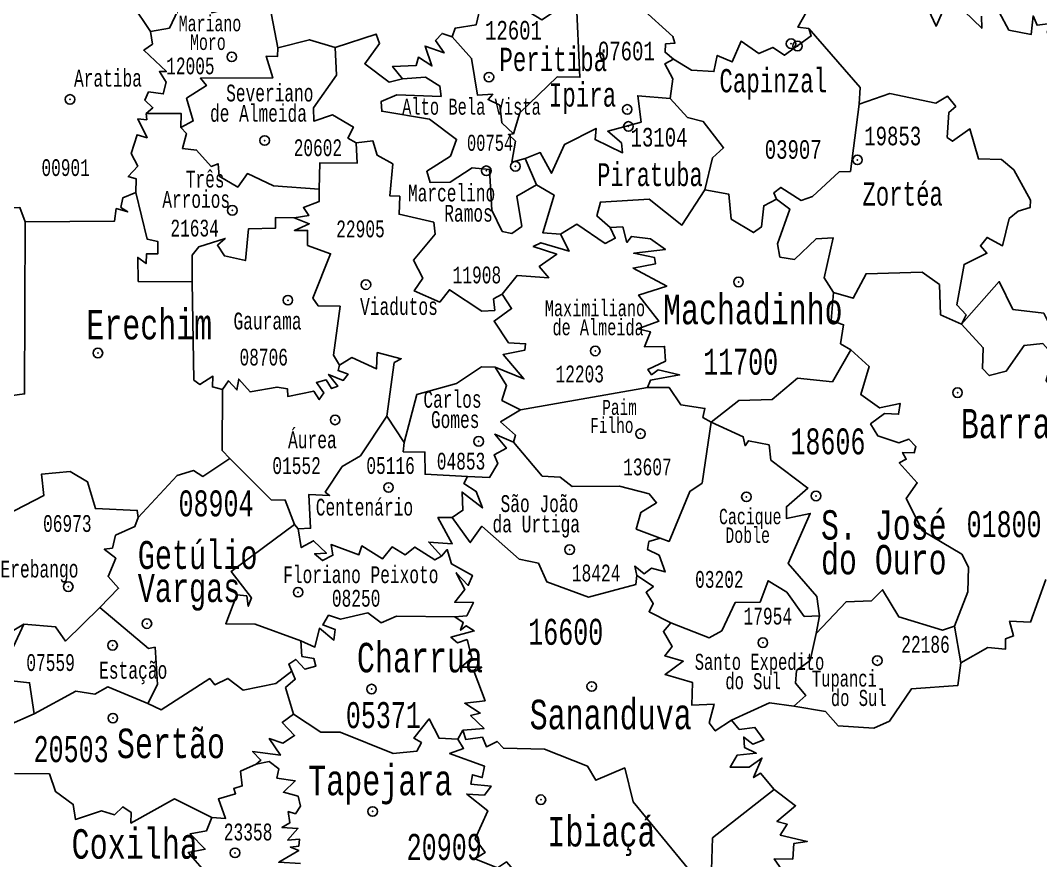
# Model space of a CAD drawing. Header units: millimetres. Extents: x 9851 to 10267, y 23387 to 23778.
# Drawn here: x 10067.28 to 10076.93, y 23443.65 to 23451.6 of the extents above; entities that cross this region are included whole.
import ezdxf
from ezdxf.enums import TextEntityAlignment as Align

# ---------------------------------------------------------------- set-up
doc = ezdxf.new("R2010")
doc.units = ezdxf.units.MM
doc.layers.add('3', color=7, linetype='Continuous')
doc.styles.add('MONOTXT', font='MONOTXT', dxfattribs={"height": 0.2})

# ---------------------------------------------------------------- blocks, each defined once
blk = doc.blocks.new('SEDE')
at = {"layer": '3', "color": 7, "linetype": 'Continuous'}
blk.add_circle((0, 0), 0.00451, dxfattribs=at)

msp = doc.modelspace()

# ---------------------------------------------------------------- linework, layer by layer
at = {"color": 7, "linetype": 'Continuous'}
for p, q in [((10072.164, 23450.043), (10072.0568, 23450.2923)), ((10072.011, 23447.9138), (10073.213, 23448.1269)), ((10070.9121, 23447.6055), (10070.7479, 23447.8531)), ((10069.8735, 23446.8276), (10069.9068, 23446.7865)), ((10074.8082, 23445.7984), (10074.8396, 23445.9637)), ((10076.1768, 23445.5204), (10076.1168, 23445.8676)), ((10071.419, 23444.7979), (10071.4657, 23444.8826))]:
    msp.add_line(p, q, dxfattribs=at)
for points in [[(10068.1443, 23452.2229), (10068.3541, 23452.1772), (10068.4055, 23452.0901), (10068.1029, 23451.9796), (10067.9718, 23451.8015), (10068.336, 23451.7526), (10068.5096, 23451.4951)], [(10068.5096, 23451.4951), (10068.6899, 23451.5249), (10068.9029, 23451.9777), (10069.0779, 23452.076), (10069.1682, 23451.9692), (10069.0904, 23451.6716), (10069.4987, 23451.7725), (10069.6385, 23451.7345), (10069.7171, 23451.3408)], [(10071.3657, 23451.4431), (10071.3924, 23451.5253), (10071.591, 23451.5572), (10071.6385, 23451.7581), (10071.9287, 23451.7786), (10072.2124, 23451.6053), (10072.5371, 23451.8236)], [(10072.5371, 23451.8236), (10072.5743, 23451.062), (10072.3588, 23451.0646), (10072.0041, 23450.7234), (10071.944, 23450.527)], [(10074.7382, 23451.5223), (10074.6371, 23451.5348), (10074.7982, 23451.8297)], [(10073.4607, 23451.2333), (10073.3791, 23451.2988), (10073.3841, 23451.3778), (10073.4721, 23451.3829), (10073.4524, 23451.4473), (10073.1538, 23451.7196)], [(10075.8727, 23451.6982), (10075.9443, 23451.5437), (10076.0057, 23451.6804)], [(10076.2091, 23451.6861), (10076.3757, 23451.5251), (10076.3729, 23451.6396)], [(10076.5404, 23451.6786), (10076.6326, 23451.5077), (10076.8449, 23451.4671), (10076.8621, 23451.6414), (10076.8988, 23451.5539), (10077.0266, 23451.57), (10076.9952, 23451.4849), (10077.0729, 23451.4613), (10077.0246, 23451.3654), (10077.191, 23451.3981), (10077.1429, 23451.4468), (10077.2027, 23451.5593), (10077.3257, 23451.4773), (10077.3701, 23451.5377), (10077.5085, 23451.4906), (10077.4399, 23451.3916), (10077.561, 23451.3324), (10077.5185, 23451.4201), (10077.6693, 23451.3858), (10077.6271, 23451.4928), (10077.743, 23451.4785), (10077.8674, 23451.5615), (10077.593, 23451.6369)], [(10068.4707, 23450.7195), (10068.5338, 23450.7726), (10068.4571, 23450.8441), (10068.4932, 23450.9228), (10068.6307, 23450.9033), (10068.6596, 23451.0147), (10068.5949, 23451.1152), (10068.6613, 23451.1159), (10068.4471, 23451.3176), (10068.5302, 23451.375), (10068.5096, 23451.4951)], [(10070.2593, 23451.3431), (10070.6468, 23451.4699), (10070.6785, 23451.3803), (10070.5379, 23451.1891), (10070.7685, 23451.0142), (10070.8951, 23451.0469)], [(10071.3657, 23451.4431), (10071.2704, 23451.4758), (10071.2088, 23451.4108), (10071.2888, 23451.292), (10071.1096, 23451.3562), (10071.1732, 23451.1686), (10071.0454, 23451.2509), (10071.0255, 23451.1729), (10070.8018, 23451.1644), (10070.8951, 23451.0469)], [(10071.3657, 23451.4431), (10071.5482, 23451.2395), (10071.6035, 23450.8928), (10071.7485, 23450.9007), (10071.7049, 23450.8503), (10071.8157, 23450.7972), (10071.8349, 23450.6312), (10071.944, 23450.527)], [(10073.4607, 23451.2333), (10073.6296, 23451.1281), (10073.8416, 23451.1155), (10073.8737, 23451.269), (10074.0146, 23451.2063), (10074.0988, 23451.4024), (10074.2662, 23451.286), (10074.3985, 23451.3442), (10074.5096, 23451.2703), (10074.7621, 23451.4529), (10074.7382, 23451.5223)], [(10074.7382, 23451.5223), (10075.2249, 23450.9644), (10075.2168, 23450.8073)], [(10069.7171, 23451.3408), (10069.7132, 23451.2588), (10069.6063, 23451.262), (10069.6668, 23451.056), (10068.9824, 23451.0518), (10069.0399, 23450.9834), (10068.8527, 23450.8634), (10068.9154, 23450.6485), (10068.7971, 23450.5859)], [(10069.7171, 23451.3408), (10070.014, 23451.4159), (10070.2593, 23451.3431)], [(10070.4565, 23450.4402), (10070.3791, 23450.4861), (10070.4304, 23450.5894), (10070.2338, 23450.7057), (10070.0549, 23450.6476), (10070.0546, 23450.7723), (10070.2702, 23451.0803), (10070.2593, 23451.3431)], [(10073.4279, 23450.8621), (10073.4524, 23451.0473), (10073.3774, 23451.1889), (10073.4607, 23451.2333)], [(10070.8951, 23451.0469), (10071.1132, 23451.0631), (10071.2485, 23450.9786), (10071.2596, 23450.8795), (10070.8426, 23450.8959), (10070.6929, 23450.832), (10070.6993, 23450.7405), (10071.1515, 23450.6645), (10071.4068, 23450.4727), (10071.3493, 23450.3163), (10071.1243, 23450.1718), (10071.1582, 23450.065), (10071.3457, 23450.0694), (10071.5546, 23450.2046), (10071.7196, 23450.1887), (10071.7413, 23449.8029), (10071.8382, 23449.6031), (10071.9291, 23449.5831), (10072.0238, 23449.6502), (10071.9777, 23449.9377), (10072.164, 23450.043)], [(10072.0568, 23450.2923), (10072.1982, 23450.3494), (10072.306, 23450.1524), (10072.4282, 23450.4253), (10072.7271, 23450.5767), (10072.7168, 23450.4716), (10072.9774, 23450.3466), (10072.9668, 23450.4409), (10072.8371, 23450.5502), (10073.1521, 23450.6376), (10073.1207, 23450.886), (10073.4279, 23450.8621)], [(10073.7565, 23449.9969), (10073.829, 23450.2988), (10073.9338, 23450.3943), (10073.7413, 23450.6423), (10073.5929, 23450.6821), (10073.4279, 23450.8621)], [(10075.2168, 23450.8073), (10075.5046, 23450.9077), (10075.9402, 23450.8176), (10076.0527, 23450.8826), (10076.1301, 23450.7859), (10076.0646, 23450.7286), (10076.0471, 23450.4929), (10076.0977, 23450.4561), (10076.2635, 23450.5723), (10076.3438, 23450.2884), (10076.5616, 23450.2827), (10076.6785, 23450.1852), (10076.8357, 23449.8999), (10076.8346, 23449.8303), (10076.7199, 23449.7933), (10076.6368, 23449.7245), (10076.573, 23449.4677), (10076.4263, 23449.5459), (10076.3626, 23449.467), (10076.4252, 23449.3955), (10076.2093, 23449.2909), (10076.1396, 23448.9062), (10076.2277, 23448.812), (10076.184, 23448.7251)], [(10074.4346, 23449.9075), (10074.4088, 23449.9693), (10074.4743, 23450.0183), (10074.666, 23449.8961), (10074.776, 23449.9343), (10075.0257, 23450.166), (10075.1335, 23450.1704), (10075.2168, 23450.8073)], [(10068.373, 23449.9719), (10068.3765, 23450.0988), (10068.3007, 23450.1209), (10068.3896, 23450.2213), (10068.3277, 23450.3407), (10068.3843, 23450.5182), (10068.4782, 23450.4886), (10068.3918, 23450.6695), (10068.4749, 23450.66), (10068.4707, 23450.7195)], [(10068.7971, 23450.5859), (10068.7996, 23450.7199), (10068.4707, 23450.7195)], [(10068.7971, 23450.5859), (10068.8507, 23450.5278), (10068.8124, 23450.3863), (10068.9471, 23450.3717), (10069.086, 23450.2171), (10069.1499, 23450.2436), (10069.161, 23450.1265), (10069.3368, 23450.0221), (10069.4274, 23450.1499), (10069.6741, 23450.0343), (10070.1071, 23450.003)], [(10071.944, 23450.527), (10071.8971, 23450.5185), (10071.963, 23450.4578), (10071.9305, 23450.2591), (10072.0568, 23450.2923)], [(10070.1071, 23450.003), (10070.1135, 23450.2522), (10070.4666, 23450.2498), (10070.4565, 23450.4402)], [(10070.4565, 23450.4402), (10070.6149, 23450.4597), (10070.6554, 23450.3232), (10070.8024, 23450.242), (10070.7751, 23449.9405), (10070.869, 23449.9356), (10070.863, 23449.7653), (10071.1904, 23449.6898), (10071.2043, 23449.577), (10070.9985, 23449.3317), (10071.086, 23449.1595), (10071.0057, 23449.0389), (10071.2477, 23448.9336), (10071.3396, 23449.0507), (10071.6468, 23448.8483), (10071.768, 23448.8552), (10071.7557, 23448.964), (10071.8388, 23449.0092)], [(10070.1071, 23450.003), (10070.1057, 23449.8844), (10069.9582, 23449.8284), (10070.0074, 23449.7517), (10069.8707, 23449.7308)], [(10072.164, 23450.043), (10072.3296, 23449.9467), (10072.2218, 23449.5895), (10072.3902, 23449.5773)], [(10072.8585, 23449.6389), (10072.7354, 23449.7493), (10072.7674, 23449.8799), (10073.2277, 23449.9072), (10073.5382, 23449.6622), (10073.7565, 23449.9969)], [(10073.7565, 23449.9969), (10073.9835, 23449.9539), (10074.0046, 23449.7191), (10074.2157, 23449.5923), (10074.2904, 23449.6459), (10074.313, 23449.8454), (10074.4346, 23449.9075)], [(10068.373, 23449.9719), (10068.2496, 23449.9212), (10068.2315, 23449.829), (10068.296, 23449.7865), (10068.186, 23449.8191), (10068.1693, 23449.6984), (10067.3263, 23449.6926)], [(10068.906, 23449.1245), (10068.3949, 23449.1294), (10068.3904, 23449.3561), (10068.469, 23449.2982), (10068.4716, 23449.3895), (10068.5799, 23449.3904), (10068.5813, 23449.5062), (10068.4779, 23449.5304), (10068.373, 23449.9719)], [(10074.4346, 23449.9075), (10074.5588, 23449.8132), (10074.4421, 23449.4842), (10074.4668, 23449.3595), (10074.6046, 23449.3381), (10074.8088, 23449.5333), (10074.9699, 23449.5422), (10074.8852, 23449.164), (10074.9718, 23449.0235)], [(10067.3263, 23449.6926), (10067.276, 23449.8286), (10067.1016, 23449.8213)], [(10068.906, 23449.1245), (10068.9049, 23449.3763), (10068.9671, 23449.4573), (10069.2185, 23449.5368), (10069.1438, 23449.4718), (10069.2107, 23449.3703), (10069.4082, 23449.3272), (10069.4368, 23449.6266), (10069.6924, 23449.6333), (10069.693, 23449.7329), (10069.8707, 23449.7308)], [(10069.8707, 23449.7308), (10070.013, 23449.675), (10069.8718, 23449.6119), (10069.9971, 23449.6126), (10069.9968, 23449.4704), (10070.2143, 23449.3913), (10070.0452, 23448.97), (10070.0968, 23448.8996), (10070.3041, 23448.8947), (10070.2438, 23448.432), (10070.3004, 23448.3374)], [(10067.3263, 23449.6926), (10067.3193, 23448.0649), (10066.8338, 23447.9995), (10066.8313, 23447.936), (10066.5199, 23447.9385), (10066.5038, 23447.8238), (10066.306, 23447.9302)], [(10072.3902, 23449.5773), (10072.546, 23449.6699), (10072.8116, 23449.4891), (10072.9077, 23449.5382), (10072.8585, 23449.6389)], [(10073.213, 23448.1269), (10073.241, 23448.194), (10073.5163, 23448.244), (10073.3129, 23448.2917), (10073.2515, 23448.2461), (10073.218, 23448.2973), (10073.3821, 23448.3744), (10073.3755, 23448.5149), (10073.1835, 23448.5104), (10073.2404, 23448.6533), (10073.1207, 23448.6798), (10073.321, 23448.7542), (10073.1296, 23449.0005), (10073.3949, 23449.0853), (10073.0774, 23449.2548), (10073.2882, 23449.2953), (10073.281, 23449.3544), (10073.0824, 23449.3958), (10073.3829, 23449.4325), (10073.2404, 23449.5325), (10073.0618, 23449.555), (10073.0185, 23449.4981), (10072.979, 23449.645), (10072.8585, 23449.6389)], [(10072.3902, 23449.5773), (10072.4707, 23449.4144), (10072.2041, 23449.4958), (10072.1329, 23449.4597), (10072.3543, 23449.3864), (10072.1888, 23449.2694), (10072.2787, 23449.1646), (10071.9791, 23449.1846), (10071.8388, 23449.0092)], [(10074.9718, 23449.0235), (10075.1596, 23448.9699), (10075.2813, 23449.2023), (10075.811, 23449.2181), (10075.9768, 23449.0988), (10075.9868, 23448.8137), (10076.184, 23448.7251)], [(10069.1918, 23448.1066), (10069.0966, 23448.1315), (10069.1021, 23448.2324), (10068.9766, 23448.1539), (10068.921, 23448.1962), (10068.906, 23449.1245)], [(10076.184, 23448.7251), (10076.541, 23449.1285), (10076.6701, 23448.8641), (10076.9627, 23448.8277), (10077.0449, 23448.6636), (10077.1849, 23448.6878), (10077.3041, 23448.8719), (10077.4396, 23448.7512), (10077.6054, 23448.7726), (10077.6313, 23448.6443), (10077.9954, 23448.4618), (10078.2221, 23448.4947), (10078.276, 23448.6621), (10078.4738, 23448.8007), (10078.6304, 23448.5954)], [(10074.9718, 23449.0235), (10074.9504, 23448.7582), (10075.0685, 23448.72), (10075.0388, 23448.539), (10075.1368, 23448.481)], [(10071.8388, 23449.0092), (10071.9265, 23448.8717), (10071.7621, 23448.7542), (10071.8991, 23448.5495), (10072.0591, 23448.5398), (10072.0527, 23448.4799), (10071.8471, 23448.4364), (10072.0446, 23448.2069), (10071.7718, 23448.3188)], [(10077.669, 23447.5997), (10077.7377, 23447.7714), (10077.636, 23447.8489), (10077.613, 23448.0338), (10077.469, 23448.0899), (10077.2404, 23447.9935), (10077.0902, 23448.0463), (10076.9843, 23448.192), (10077.0554, 23448.4291), (10076.9538, 23448.5426), (10076.7771, 23448.5244), (10076.6082, 23448.2806), (10076.4468, 23448.2375), (10076.3824, 23448.3041), (10076.3907, 23448.5019), (10076.184, 23448.7251)], [(10070.3004, 23448.3374), (10070.4152, 23448.4086), (10070.6479, 23448.3011), (10070.6569, 23448.4563), (10070.8841, 23448.3982), (10070.816, 23448.3613), (10070.7479, 23447.8531)], [(10073.8146, 23447.7963), (10074.0771, 23448.0039), (10074.3913, 23448.0129), (10074.6338, 23448.2123), (10074.9627, 23448.1789), (10075.1368, 23448.481)], [(10076.1168, 23445.8676), (10076.2457, 23446.1906), (10076.251, 23446.4262), (10076.1882, 23446.5465), (10075.8144, 23446.769), (10075.6618, 23447.0737), (10075.7657, 23447.2239), (10075.5957, 23447.4119), (10075.6613, 23447.4459), (10075.6274, 23447.5108), (10075.7352, 23447.5064), (10075.7535, 23447.5685), (10075.6863, 23447.6371), (10075.5902, 23447.6015), (10075.3932, 23447.6672), (10075.3243, 23447.7806), (10075.4563, 23447.8796), (10075.589, 23447.8728), (10075.6038, 23447.9741), (10075.4096, 23447.9326), (10075.2313, 23448.0591), (10075.311, 23448.3238), (10075.1368, 23448.481)], [(10069.1918, 23448.1066), (10069.2496, 23448.1894), (10069.3279, 23448.1028), (10069.3457, 23448.2054), (10069.4532, 23448.0834), (10069.7077, 23448.13), (10069.8063, 23448.1142), (10069.809, 23448.0406), (10070.0552, 23448.0913), (10070.1068, 23448.0113), (10070.1501, 23448.0764), (10070.0801, 23448.1722), (10070.1735, 23448.1976), (10070.2235, 23448.1153), (10070.2818, 23448.1378), (10070.1954, 23448.2485), (10070.3343, 23448.1919), (10070.3796, 23448.2505), (10070.2852, 23448.2862), (10070.3004, 23448.3374)], [(10070.9121, 23447.6055), (10071.0321, 23448.0585), (10071.4068, 23448.1626), (10071.6435, 23448.3218), (10071.7718, 23448.3188)], [(10071.7718, 23448.3188), (10071.8796, 23448.1458), (10071.8363, 23448.0026), (10072.011, 23447.9138)], [(10069.2618, 23447.4523), (10069.1882, 23447.5294), (10069.1918, 23448.1066)], [(10073.213, 23448.1269), (10073.4174, 23448.1239), (10073.5274, 23447.9628), (10073.7563, 23447.9282), (10073.7357, 23447.8428), (10073.8146, 23447.7963)], [(10071.9446, 23447.6089), (10071.964, 23447.6752), (10071.8229, 23447.7993), (10072.011, 23447.9138)], [(10069.9068, 23446.7865), (10070.0254, 23446.794), (10070.0096, 23447.114), (10070.206, 23447.1038), (10070.1643, 23447.1352), (10070.3249, 23447.3764), (10070.4963, 23447.4788), (10070.7479, 23447.8531)], [(10073.3332, 23446.6993), (10073.4174, 23446.6681), (10073.614, 23447.1411), (10073.7318, 23447.2214), (10073.8146, 23447.7963)], [(10074.8396, 23445.9637), (10074.8162, 23446.1484), (10074.5443, 23446.4601), (10074.7538, 23446.934), (10074.5271, 23446.8859), (10074.5274, 23446.9968), (10074.7305, 23447.1733), (10074.3813, 23447.4381), (10074.3638, 23447.5819), (10074.1679, 23447.6215), (10074.1366, 23447.5741), (10074.1188, 23447.6586), (10073.8146, 23447.7963)], [(10071.5102, 23447.2845), (10071.7193, 23447.275), (10071.7963, 23447.4059), (10071.7618, 23447.4873), (10071.8777, 23447.551), (10071.7677, 23447.6837), (10071.9446, 23447.6089)], [(10071.5102, 23447.2845), (10071.1082, 23447.3046), (10071.1074, 23447.5149), (10070.9027, 23447.5174), (10070.9121, 23447.6055)], [(10071.9446, 23447.6089), (10072.2176, 23447.2849), (10072.3865, 23447.2776), (10072.4996, 23447.1872), (10072.9499, 23447.1914), (10073.2282, 23447.1205), (10073.2988, 23447.035), (10073.1513, 23446.9434), (10073.1068, 23446.7837), (10073.3332, 23446.6993)], [(10068.394, 23446.8956), (10068.7616, 23447.2934), (10068.9188, 23447.3383), (10069.0049, 23447.2833), (10069.2618, 23447.4523)], [(10069.2618, 23447.4523), (10069.6524, 23447.0637), (10069.7863, 23447.0597), (10069.8735, 23446.8276)], [(10066.6791, 23446.2515), (10066.7426, 23446.3498), (10066.7979, 23446.287), (10066.9027, 23446.3098), (10066.9113, 23446.4512), (10067.0974, 23446.5895), (10067.0424, 23446.8654), (10067.5005, 23447.103), (10067.4799, 23447.3064), (10067.7502, 23447.3317), (10067.9152, 23447.2341), (10067.9893, 23446.9792), (10068.3849, 23446.9623), (10068.394, 23446.8956)], [(10071.3638, 23446.8945), (10071.4663, 23446.9642), (10071.4596, 23447.1352), (10071.6518, 23446.9857), (10071.5913, 23447.1417), (10071.4769, 23447.2168), (10071.5102, 23447.2845)], [(10068.394, 23446.8956), (10068.3638, 23446.8101), (10068.181, 23446.7278), (10068.1499, 23446.6059), (10068.0727, 23446.5951), (10068.1813, 23446.5101), (10068.1088, 23446.3359), (10068.2088, 23446.2254), (10068.0318, 23446.0448)], [(10069.8735, 23446.8276), (10069.2743, 23446.3843), (10069.466, 23446.1334), (10069.4352, 23446.0548), (10069.421, 23446.1532), (10069.3263, 23446.1645), (10069.2235, 23445.8892), (10069.5002, 23445.8862), (10069.9332, 23445.7281)], [(10071.2635, 23446.5287), (10071.143, 23446.662), (10071.3663, 23446.6459), (10071.231, 23446.894), (10071.3638, 23446.8945)], [(10073.1124, 23446.3462), (10073.1032, 23446.2615), (10072.6565, 23446.1395), (10072.2599, 23446.2859), (10072.1819, 23446.4643), (10071.9999, 23446.4995), (10071.646, 23446.8117), (10071.5357, 23446.6579), (10071.3638, 23446.8945)], [(10071.2635, 23446.5287), (10071.1996, 23446.4942), (10071.013, 23446.6145), (10070.9204, 23446.5418), (10070.7963, 23446.6167), (10070.7068, 23446.5043), (10070.5115, 23446.6254), (10070.4827, 23446.542), (10070.2196, 23446.6382), (10070.2374, 23446.5382), (10070.1371, 23446.4879), (10070.0635, 23446.5515), (10070.1754, 23446.5573), (10070.0541, 23446.6751), (10069.9371, 23446.6101), (10069.9068, 23446.7865)], [(10073.1124, 23446.3462), (10073.0935, 23446.4348), (10073.1805, 23446.3634), (10073.251, 23446.4148), (10073.3818, 23446.3795), (10073.3229, 23446.5384), (10073.2138, 23446.5912), (10073.2271, 23446.6665), (10073.3332, 23446.6993)], [(10071.3893, 23445.9545), (10071.5032, 23445.964), (10071.5654, 23446.0918), (10071.389, 23446.0937), (10071.4838, 23446.2129), (10071.4043, 23446.3729), (10071.5179, 23446.2523), (10071.5571, 23446.3468), (10071.3602, 23446.4556), (10071.3193, 23446.5918), (10071.2635, 23446.5287)], [(10073.1124, 23446.3462), (10073.2699, 23446.2434), (10073.1999, 23446.1879), (10073.2682, 23446.0826), (10073.2288, 23446.0037), (10073.4354, 23445.8976)], [(10067.3138, 23445.8851), (10067.186, 23445.8093), (10067.186, 23446.0301), (10067.1096, 23446.004), (10067.0565, 23446.099), (10066.6791, 23446.2515)], [(10073.4354, 23445.8976), (10073.7979, 23445.7554), (10073.9154, 23445.8215), (10074.0438, 23446.0909), (10074.2782, 23446.0943), (10074.3538, 23446.297), (10074.5318, 23446.1881), (10074.6971, 23445.9573), (10074.8396, 23445.9637)], [(10076.1768, 23445.5204), (10076.4326, 23445.6657), (10076.601, 23445.649), (10076.5999, 23445.7454), (10076.6771, 23445.774), (10076.6396, 23445.914), (10076.8363, 23445.9059), (10076.9815, 23446.3087)], [(10076.1168, 23445.8676), (10076.0051, 23445.8295), (10075.5915, 23445.9545), (10075.4382, 23446.2109), (10075.3335, 23446.107), (10075.0927, 23446.0976), (10074.8082, 23445.7984)], [(10067.3138, 23445.8851), (10067.6121, 23445.859), (10067.7077, 23445.7254), (10068.0318, 23446.0448)], [(10068.0318, 23446.0448), (10068.4904, 23445.6537), (10068.5546, 23445.6676), (10068.5776, 23445.3148), (10068.4852, 23445.1357)], [(10071.3893, 23445.9545), (10070.8374, 23445.9604), (10070.6944, 23445.8993), (10070.5682, 23445.9918), (10070.3071, 23445.9315), (10070.1963, 23445.9701), (10070.1399, 23445.8784), (10070.2571, 23445.8365), (10070.2468, 23445.7351), (10070.1088, 23445.8473), (10070.0668, 23445.6684), (10069.9332, 23445.7281)], [(10071.4657, 23444.8826), (10071.6666, 23444.8996), (10071.539, 23445.0209), (10071.631, 23445.0445), (10071.4835, 23445.1368), (10071.6763, 23445.1601), (10071.5721, 23445.4331), (10071.6452, 23445.4779), (10071.4515, 23445.477), (10071.5513, 23445.5659), (10071.5068, 23445.7401), (10071.4149, 23445.7073), (10071.3535, 23445.7618), (10071.5746, 23445.8209), (10071.4982, 23445.8701), (10071.444, 23445.8278), (10071.4699, 23445.9023), (10071.3893, 23445.9545)], [(10067.3138, 23445.8851), (10067.2157, 23445.6754), (10067.0985, 23445.6748), (10067.0427, 23445.517), (10067.1963, 23445.3498), (10067.366, 23445.3306), (10067.4088, 23445.0362)], [(10074.0071, 23444.9757), (10073.8538, 23444.8759), (10073.7957, 23444.9515), (10073.8435, 23445.1298), (10073.6321, 23445.1195), (10073.6399, 23445.3331), (10073.3793, 23445.4101), (10073.551, 23445.5343), (10073.3771, 23445.587), (10073.4457, 23445.6731), (10073.364, 23445.8154), (10073.4354, 23445.8976)], [(10074.8082, 23445.7984), (10074.7527, 23445.5428), (10074.6221, 23445.4468), (10074.614, 23445.3276), (10074.7107, 23445.2093), (10074.5982, 23445.1106)], [(10069.9332, 23445.7281), (10069.9432, 23445.5809), (10070.0565, 23445.559), (10070.076, 23445.4879), (10069.9702, 23445.4584), (10069.8849, 23445.5523), (10069.8193, 23445.5079), (10069.8487, 23445.4393)], [(10074.5982, 23445.1106), (10074.896, 23445.0598), (10075.0166, 23444.9237), (10075.3546, 23444.9001), (10075.5021, 23444.9662), (10075.7104, 23445.2729), (10076.1488, 23445.304), (10076.1768, 23445.5204)], [(10065.5224, 23445.3776), (10065.7124, 23445.3587), (10065.8174, 23445.194), (10065.9877, 23445.2112), (10066.0565, 23445.024), (10066.2088, 23445.0501), (10066.3963, 23444.9026), (10066.4871, 23444.9679), (10066.7076, 23444.8862), (10066.7501, 23444.9678), (10067.0249, 23445.0273), (10067.1663, 23444.9292), (10067.4088, 23445.0362)], [(10068.4852, 23445.1357), (10068.6121, 23445.0757), (10069.0713, 23445.3712), (10069.1196, 23445.3112), (10069.2438, 23445.3726), (10069.3866, 23445.2617), (10069.6974, 23445.3229), (10069.8487, 23445.4393)], [(10069.8487, 23445.4393), (10069.8801, 23445.3648), (10069.789, 23445.2857), (10069.8632, 23445.034)], [(10067.4088, 23445.0362), (10067.8035, 23445.2509), (10067.9843, 23445.2242), (10068.1063, 23445.2934), (10068.4852, 23445.1357)], [(10074.0071, 23444.9757), (10074.369, 23445.1401), (10074.5982, 23445.1106)], [(10069.8632, 23445.034), (10069.7568, 23444.9562), (10069.8741, 23444.8306), (10069.763, 23444.7584), (10069.6341, 23444.8029), (10069.7396, 23444.6454), (10069.4771, 23444.6815), (10069.5549, 23444.599), (10069.5093, 23444.5609)], [(10071.419, 23444.7979), (10071.2416, 23444.8051), (10071.1485, 23444.9884), (10071.0032, 23444.8057), (10071.0735, 23444.764), (10071.0321, 23444.684), (10070.8071, 23444.6623), (10070.3065, 23444.8623), (10070.1232, 23444.8643), (10069.8632, 23445.034)], [(10074.4107, 23444.3209), (10074.2832, 23444.474), (10074.2176, 23444.4332), (10074.2957, 23444.6184), (10074.1741, 23444.5309), (10073.9949, 23444.5331), (10074.063, 23444.647), (10074.2424, 23444.6643), (10074.1315, 23444.7173), (10074.1243, 23444.8162), (10074.2091, 23444.7495), (10074.3152, 23444.7917), (10074.2299, 23444.909), (10074.0821, 23444.8887), (10074.0071, 23444.9757)], [(10071.4657, 23444.8826), (10071.493, 23444.7951), (10071.6507, 23444.8157), (10071.6885, 23444.7246), (10071.7902, 23444.7757), (10071.8493, 23444.7115), (10072.2388, 23444.7009), (10072.6471, 23444.5426), (10072.7257, 23444.4081), (10072.9979, 23444.5256), (10073.0779, 23444.2029), (10073.7199, 23443.4218), (10073.8196, 23443.5593), (10073.8288, 23443.862), (10074.4107, 23444.3209)], [(10072.0746, 23442.7145), (10072.1577, 23443.1701), (10072.0032, 23443.3137), (10072.1049, 23443.4093), (10071.9638, 23443.3979), (10071.9896, 23443.5093), (10071.8787, 23443.637), (10071.7952, 23443.5801), (10071.5782, 23443.6656), (10071.6779, 23443.7248), (10071.5841, 23443.8551), (10071.7021, 23444.1192), (10071.5032, 23444.2773), (10071.6696, 23444.2656), (10071.7332, 23444.3529), (10071.5429, 23444.3718), (10071.5574, 23444.4601), (10071.6496, 23444.4329), (10071.671, 23444.5423), (10071.3399, 23444.6612), (10071.4724, 23444.709), (10071.419, 23444.7979)], [(10069.5093, 23444.5609), (10069.6329, 23444.5843), (10069.7249, 23444.5167), (10069.7074, 23444.4287), (10069.8801, 23444.4026), (10069.768, 23444.2945), (10069.9079, 23444.2565), (10069.9315, 23444.1618), (10069.8824, 23444.0912), (10069.8135, 23444.1123), (10069.8276, 23444.0037), (10069.7549, 23443.9621), (10069.9051, 23443.9531), (10069.8071, 23443.842), (10069.9204, 23443.8518), (10069.9141, 23443.7845), (10069.8349, 23443.7759), (10069.9132, 23443.7423), (10069.7243, 23443.6329), (10069.9302, 23443.6212)], [(10069.5093, 23444.5609), (10069.3626, 23444.4948), (10069.379, 23444.3554), (10069.2979, 23444.3292), (10069.3166, 23444.2804), (10069.1541, 23444.2317), (10069.221, 23444.0465), (10069.091, 23444.0553)], [(10067.2241, 23444.4718), (10067.5549, 23444.4679), (10067.613, 23444.3015), (10067.7799, 23444.1801), (10067.8001, 23444.0379), (10068.0468, 23444.1184), (10068.1704, 23444.082), (10068.2502, 23444.1573), (10068.3265, 23444.1031), (10068.3249, 23444.0034), (10068.7391, 23444.2317), (10069.091, 23444.0553)], [(10073.819, 23443.2954), (10073.8282, 23443.3996), (10073.9607, 23443.4454), (10074.3952, 23443.4437), (10074.4343, 23443.5337), (10074.5332, 23443.4884), (10074.4118, 23443.6659), (10074.5877, 23443.6623), (10074.5991, 23443.8104), (10074.7241, 23443.8301), (10074.4688, 23443.8898), (10074.5357, 23443.9926), (10074.4374, 23444.0168), (10074.6146, 23444.167), (10074.4107, 23444.3209)], [(10068.7246, 23443.0287), (10068.8457, 23443.0651), (10068.8924, 23443.1645), (10068.8563, 23443.3287), (10069.0371, 23443.3309), (10068.9293, 23443.4848), (10069.0216, 23443.549), (10068.8679, 23443.7259), (10069.029, 23443.7562), (10068.886, 23443.8998), (10069.041, 23443.9306), (10069.091, 23444.0553)]]:
    msp.add_lwpolyline(points, dxfattribs=at)
for p in [(10074.5715, 23451.3795), (10074.6326, 23451.3573), (10069.2799, 23451.2545), (10071.7132, 23451.0629), (10067.7493, 23450.8517), (10073.0215, 23450.7573), (10073.0326, 23450.5962), (10069.591, 23450.4629), (10075.1993, 23450.2795), (10071.9632, 23450.2184), (10071.6882, 23450.1768), (10069.2854, 23449.8018), (10074.0743, 23449.124), (10070.5493, 23449.099), (10069.8104, 23448.9517), (10068.0132, 23448.4517), (10072.7188, 23448.4712), (10076.1465, 23448.0767), (10070.2576, 23447.8184), (10073.1466, 23447.6879), (10071.616, 23447.6157), (10070.7632, 23447.1795), (10074.8077, 23447.099), (10074.1493, 23447.0906), (10072.4771, 23446.5906), (10067.7327, 23446.2406), (10069.9076, 23446.1879), (10068.4771, 23445.8906), (10068.1521, 23445.6851), (10074.3049, 23445.7101), (10075.3882, 23445.5406), (10070.6021, 23445.2712), (10072.6854, 23445.2962), (10068.1549, 23444.9962), (10072.2049, 23444.224), (10070.6132, 23444.1129), (10069.3105, 23443.7212)]:
    msp.add_point(p, dxfattribs=at)

# ---------------------------------------------------------------- block references
for p, xscale, yscale, zscale, rotation in [((10074.5715, 23451.3795), 10, 10, 10, 357.8365008561755), ((10074.6326, 23451.3573), 9.999989626529828, 9.999989626529828, 10, 357.8386337746365), ((10069.2799, 23451.2545), 9.999979073287195, 9.999979073287195, 10, 357.598850145589), ((10071.7132, 23451.0629), 9.99998100306905, 9.99998100306905, 10, 357.7027251564429), ((10067.7493, 23450.8518), 10, 10, 10, 357.5214105193302), ((10073.0215, 23450.7573), 10, 10, 10, 357.7537294619908), ((10073.0326, 23450.5962), 10.0000207700016, 10.0000207700016, 10, 357.7507968713568), ((10069.591, 23450.4629), 10.00001031577972, 10.00001031577972, 10, 357.5945850226194), ((10075.1993, 23450.2795), 9.999982603468224, 9.999982603468224, 10, 357.839700236115), ((10071.6882, 23450.1768), 10, 10, 10, 357.6813658306459), ((10071.9632, 23450.2184), 10, 10, 10, 357.6944501565767), ((10069.2854, 23449.8018), 9.999999999999998, 9.999999999999998, 9.999999999999998, 357.5654729196281), ((10070.5493, 23449.099), 10.00002147354129, 10.00002147354129, 10, 357.6058033185874), ((10074.0743, 23449.124), 9.999979828546543, 9.999979828546543, 10, 357.7636041282892), ((10069.8104, 23448.9518), 10.00001086211047, 10.00001086211047, 10, 357.5692161434718), ((10068.0132, 23448.4518), 10.00001139727388, 10.00001139727388, 10, 357.4765485398053), ((10072.7188, 23448.4712), 9.999989056995885, 9.999989056995885, 10, 357.6883078756468), ((10076.1465, 23448.0768), 9.999983543476294, 9.999983543476294, 10, 357.8324915594081), ((10070.2576, 23447.8184), 10.0000118000559, 10.0000118000559, 10, 357.5628072837379), ((10073.1465, 23447.6879), 9.999981545606673, 9.999981545606673, 10, 357.6893742279666), ((10071.616, 23447.6157), 10.00001753224385, 10.00001753224385, 10, 357.6191541772893), ((10070.7632, 23447.1795), 10, 10, 10, 357.5705489665566), ((10074.1493, 23447.0907), 10, 10, 10, 357.7206187971371), ((10074.8076, 23447.099), 10.00002259764345, 10.00002259764345, 10, 357.7505302727926), ((10072.4771, 23446.5907), 10, 10, 10, 357.634104507256), ((10067.7326, 23446.2407), 10, 10, 10, 357.4113821285803), ((10069.9076, 23446.1879), 10, 10, 10, 357.5085927968974), ((10068.4771, 23445.8907), 10, 10, 10, 357.4367509296654), ((10074.3049, 23445.7101), 9.999981206466448, 9.999981206466448, 10, 357.6960496920237), ((10068.1521, 23445.6851), 10, 10, 10, 357.4169913554281), ((10075.3882, 23445.5407), 10, 10, 10, 357.7409117556811), ((10070.6021, 23445.2712), 10.00001783614621, 10.00001783614621, 10, 357.5184784183598), ((10072.6854, 23445.2962), 10.00001361642365, 10.00001361642365, 10, 357.6132784648688), ((10068.1549, 23444.9962), 10, 10, 10, 357.40069672739), ((10072.2049, 23444.224), 9.999984098590586, 9.999984098590586, 10, 357.5665391769376), ((10070.6132, 23444.1129), 9.999989966862397, 9.999989966862397, 10, 357.4914986244956), ((10069.3104, 23443.7212), 9.999999999999998, 9.999999999999998, 9.999999999999998, 357.4228671140983)]:
    msp.add_blockref('SEDE', p, dxfattribs=dict(at, xscale=xscale, yscale=yscale, zscale=zscale, rotation=rotation))

# ---------------------------------------------------------------- texts
at = {"color": 7, "linetype": 'Continuous', "style": 'MONOTXT'}
for s, height, rotation, width, p in [('Mariano ', 0.14649, 359.99841, 0.666616, (10069.1159, 23451.6432)), ('Moro', 0.14649, 359.99841, 0.666616, (10069.0538, 23451.4665)), ('Cacique ', 0.14647, 359.99842, 0.666667, (10074.2277, 23446.9778)), ('Doble', 0.14647, 359.99842, 0.666667, (10074.161, 23446.8011)), ('Santo Expedito ', 0.151769, 359.99819, 0.666636, (10074.3173, 23445.605)), ('do Sul', 0.15177, 359.99819, 0.666636, (10074.2128, 23445.422))]:
    msp.add_text(s, height=height, rotation=rotation, dxfattribs=dict(at, width=width)).set_placement(p, align=Align.TOP_CENTER)
for s, height, width, p in [('12601', 0.17624, 0.705876, (10071.9453, 23451.5066)), ('07601', 0.17627, 0.70588, (10073.0133, 23451.3101)), ('12005', 0.15843, 0.666667, (10068.8884, 23451.1688)), ('20602', 0.15854, 0.666655, (10070.0947, 23450.3947)), ('03907', 0.17642, 0.705873, (10074.5919, 23450.3782)), ('00901', 0.15857, 0.666661, (10067.708, 23450.2065)), ('21634', 0.15865, 0.666673, (10068.9282, 23449.6337)), ('22905', 0.15937, 0.666667, (10070.4976, 23449.6264)), ('08706', 0.15883, 0.666672, (10069.5821, 23448.4128)), ('11700', 0.24547, 0.666659, (10074.0952, 23448.3688)), ('12203', 0.15885, 0.666667, (10072.5723, 23448.2535)), ('18606', 0.24564, 0.66667, (10074.9207, 23447.6156)), ('04853', 0.15897, 0.666672, (10071.4491, 23447.4282)), ('01552', 0.15898, 0.666667, (10069.893, 23447.3863)), ('05116', 0.15898, 0.666667, (10070.7825, 23447.3869)), ('13607', 0.15898, 0.666655, (10073.2126, 23447.3738)), ('08904', 0.24577, 0.666663, (10069.1305, 23447.0287)), ('06973', 0.15906, 0.666678, (10067.7237, 23446.8381)), ('01800', 0.24581, 0.666659, (10076.5873, 23446.8322)), ('Floriano Peixoto', 0.159125, 0.666667, (10070.5008, 23446.3606)), ('18424', 0.15912, 0.666661, (10072.7273, 23446.3698)), ('03202', 0.15913, 0.666661, (10073.8932, 23446.3091)), ('08250', 0.15916, 0.666667, (10070.4567, 23446.1308)), ('17954', 0.15918, 0.666678, (10074.3517, 23445.9614)), ('22186', 0.15922, 0.666672, (10075.8438, 23445.6944)), ('07559', 0.15925, 0.666667, (10067.5655, 23445.5221)), ('05371', 0.24622, 0.666667, (10070.7141, 23445.0247)), ('20503', 0.24633, 0.66667, (10067.7597, 23444.7028)), ('23358', 0.15948, 0.666667, (10069.4342, 23443.9186)), ('20909', 0.24651, 0.666667, (10071.2899, 23443.777))]:
    msp.add_text(s, height=height, dxfattribs=dict(at, width=width)).set_placement(p, align=Align.MIDDLE)
for s, height, width, p in [('Peritiba', 0.22088, 0.666679, (10071.8118, 23451.1199)), ('Aratiba', 0.15918, 0.666643, (10067.7871, 23450.973)), ('Alto Bela Vista', 0.151672, 0.666661, (10070.8916, 23450.7072)), ('19853', 0.17598, 0.706901, (10075.2645, 23450.4176)), ('00754', 0.15172, 0.666654, (10071.505, 23450.3654)), ('Erechim', 0.27815, 0.705881, (10067.9039, 23448.5806)), ('Erebango', 0.15986, 0.666661, (10067.0913, 23446.3272)), ('Charrua', 0.27895, 0.705878, (10070.4639, 23445.4297)), ('Coxilha', 0.27941, 0.705884, (10067.7644, 23443.6658))]:
    msp.add_text(s, height=height, dxfattribs=dict(at, width=width)).set_placement(p)
for s, height, width, p in [('Capinzal', 0.22088, 0.666688, (10074.9131, 23451.1395)), ('Gaurama', 0.15949, 0.666655, (10069.9402, 23448.8344)), ('%%193urea', 0.15965, 0.666649, (10070.2729, 23447.71)), ('Centen%%225rio', 0.159742, 0.666649, (10070.9959, 23447.073)), ('Tapejara', 0.27918, 0.705882, (10071.3671, 23444.5455))]:
    msp.add_text(s, height=height, dxfattribs=dict(at, width=width)).set_placement(p, align=Align.TOP_RIGHT)
for s, height, rotation, width, p in [(' Severiano ', 0.158972, 359.99959, 0.666643, (10070.144, 23450.8327)), ('de Almeida', 0.15897, 359.99959, 0.666643, (10069.9913, 23450.641)), ('Tr%%234s ', 0.15875, 359.99936, 0.666643, (10069.3025, 23450.0177)), ('Arroios', 0.15875, 359.99936, 0.666643, (10069.2637, 23449.8261)), ('Marcelino ', 0.15903, 359.99954, 0.666667, (10071.8645, 23449.8867)), ('Ramos', 0.15903, 359.99954, 0.666667, (10071.7493, 23449.6949)), ('Carlos ', 0.15903, 359.99936, 0.666649, (10071.7352, 23447.9339)), ('Paim ', 0.14203, 0.00002, 0.666647, (10073.1945, 23447.8666)), ('Gomes', 0.15903, 359.99936, 0.666649, (10071.623, 23447.7421)), ('Filho', 0.14203, 0.00002, 0.666647, (10073.0807, 23447.6953)), ('S%%227o Jo%%227o ', 0.159403, 359.99951, 0.666655, (10072.6507, 23446.9466)), ('da Urtiga', 0.1594, 359.99951, 0.666655, (10072.5749, 23446.7543))]:
    msp.add_text(s, height=height, rotation=rotation, dxfattribs=dict(at, width=width)).set_placement(p, align=Align.RIGHT)
at = {"color": 7, "linetype": 'Continuous', "style": 'MONOTXT', "width": 0.666683}
msp.add_text('Ipira', height=0.22095, dxfattribs=at).set_placement((10072.9173, 23450.7834), align=Align.RIGHT)
at = {"color": 7, "linetype": 'Continuous', "style": 'MONOTXT'}
for s, height, width, p in [('13104', 0.1764, 0.705888, (10073.3226, 23450.4944)), ('16600', 0.24604, 0.666659, (10072.4399, 23445.8133))]:
    msp.add_text(s, height=height, rotation=0, dxfattribs=dict(at, width=width)).set_placement(p, align=Align.MIDDLE)
for s, height, width, p in [('Piratuba', 0.21622, 0.666662, (10072.7373, 23450.248)), ('Zort%%233a', 0.22056, 0.665139, (10075.2466, 23450.0675)), ('Viadutos', 0.15947, 0.666649, (10070.4937, 23448.9716)), ('Barrac%%227o', 0.278306, 0.705879, (10076.1781, 23447.9234)), ('Esta%%231%%227o', 0.159969, 0.666638, (10068.024, 23445.5293)), ('Sert%%227o', 0.27909, 0.705885, (10068.1925, 23444.897)), ('Ibia%%231%%225', 0.2793, 0.705882, (10072.2655, 23444.0611))]:
    msp.add_text(s, height=height, dxfattribs=dict(at, width=width)).set_placement(p, align=Align.TOP_LEFT)
at = {"color": 7, "linetype": 'Continuous', "style": 'MONOTXT', "width": 0.666661}
msp.add_text('11908', height=0.15946, dxfattribs=at).set_placement((10071.5991, 23449.1108), align=Align.CENTER)
at = {"color": 7, "linetype": 'Continuous', "style": 'MONOTXT'}
for s, height, width, p in [('Machadinho', 0.27804, 0.705876, (10074.2096, 23449.0025)), ('Sananduva', 0.27901, 0.705879, (10072.8654, 23445.1702))]:
    msp.add_text(s, height=height, dxfattribs=dict(at, width=width)).set_placement(p, align=Align.TOP_CENTER)
at = {"color": 7, "linetype": 'Continuous', "style": 'MONOTXT', "width": 0.666642}
for s, height, p in [('Maximiliano ', 0.149531, (10072.7593, 23448.8004)), ('de Almeida', 0.14953, (10072.7457, 23448.62))]:
    msp.add_text(s, height=height, rotation=359.9982, dxfattribs=at).set_placement(p, align=Align.CENTER)
at = {"color": 7, "linetype": 'Continuous', "style": 'MONOTXT', "width": 0.705886}
for s, height, p in [('S. Jos%%233 ', 0.277736, (10074.8552, 23446.9637)), ('do Ouro', 0.27774, (10074.8552, 23446.6353))]:
    msp.add_text(s, height=height, rotation=359.99947, dxfattribs=at).set_placement(p, align=Align.TOP_LEFT)
at = {"color": 7, "linetype": 'Continuous', "style": 'MONOTXT', "width": 0.705879}
for s, height, p in [('Get%%250lio ', 0.264725, (10068.3907, 23446.408)), ('Vargas', 0.26472, (10068.3907, 23446.0952))]:
    msp.add_text(s, height=height, rotation=359.99819, dxfattribs=at).set_placement(p)
at = {"color": 7, "linetype": 'Continuous', "style": 'MONOTXT', "width": 0.666636}
for s, p in [('Tupanci ', (10075.4709, 23445.4468)), ('do Sul', (10075.4753, 23445.2633))]:
    msp.add_text(s, height=0.1521, rotation=359.99819, dxfattribs=at).set_placement(p, align=Align.TOP_RIGHT)

doc.saveas('drawing.dxf')
